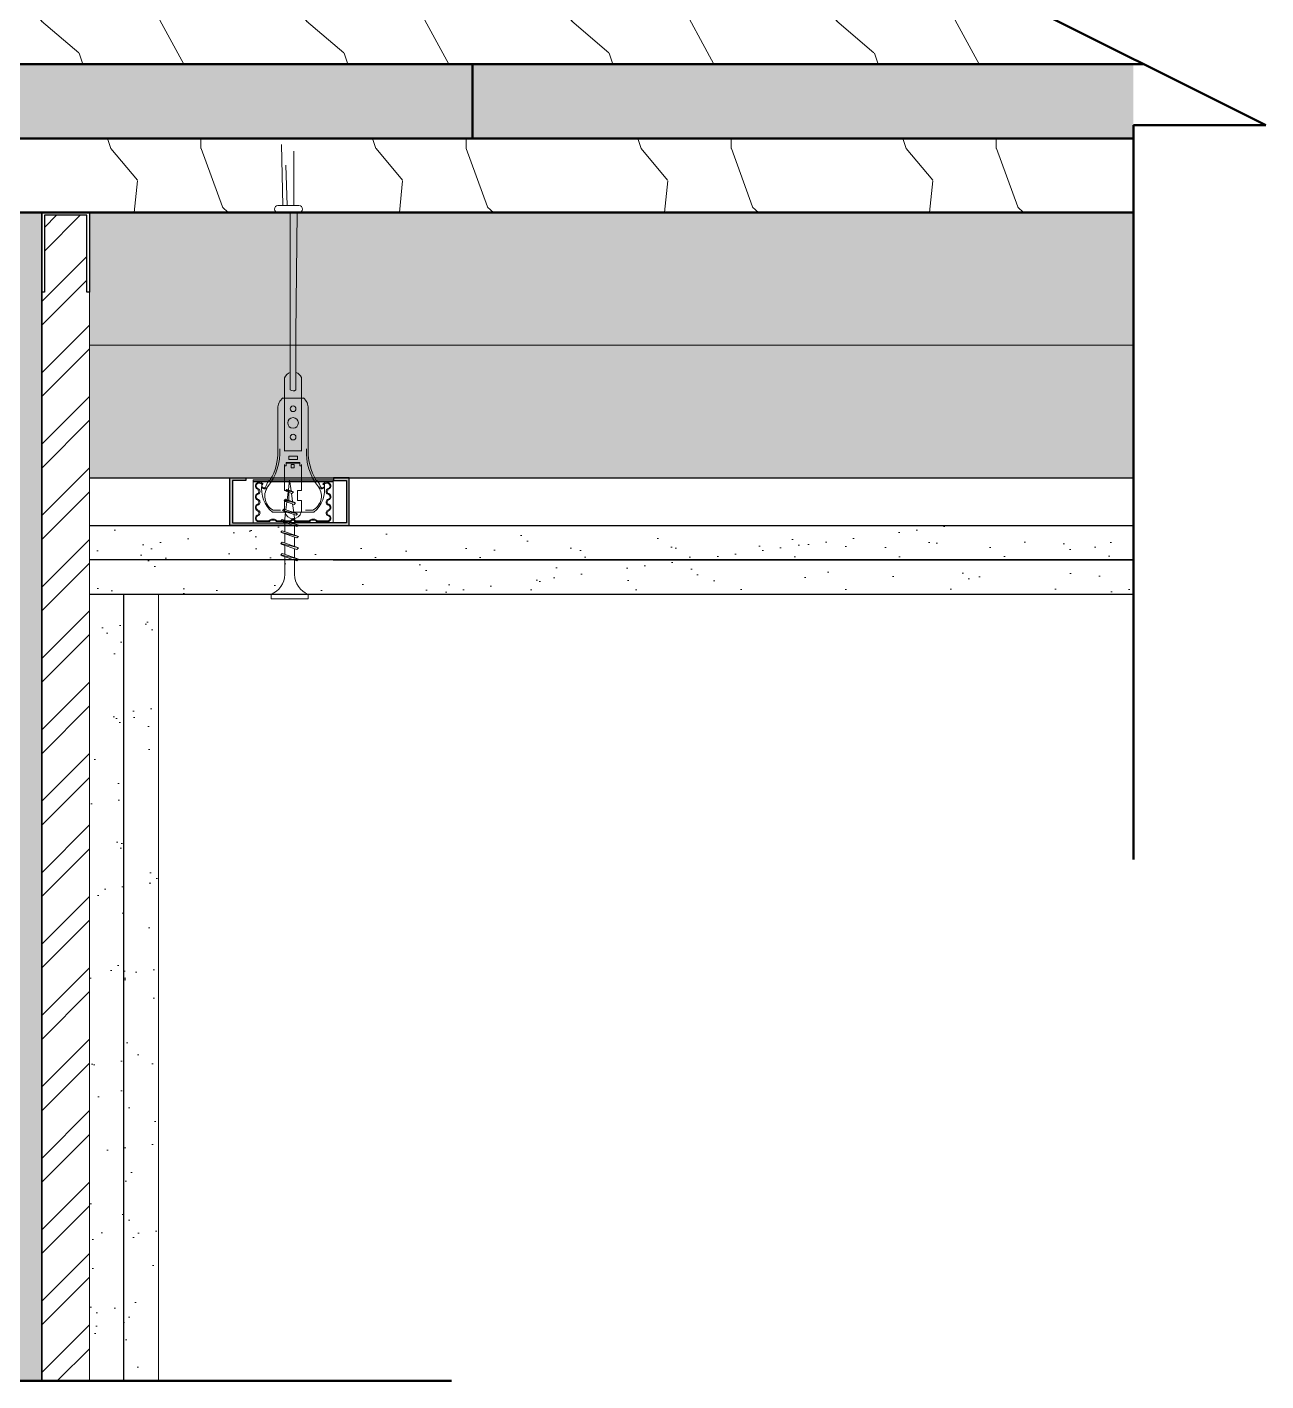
# Model space of a CAD drawing. Header units: millimetres. Extents: x 466 to 32107, y -1124 to 7826.
# Drawn here: x 24295 to 24762, y 536 to 1046 of the extents above; entities that cross this region are included whole.
import ezdxf

# ---------------------------------------------------------------- set-up
doc = ezdxf.new("R2010")
doc.units = ezdxf.units.MM
doc.linetypes.add('TRATTEGGIATA', pattern=[30, 20, -10])
for name, color, linetype, lineweight in [('001_Dark_1 20', 7, 'Continuous', 5), ('001_Dark_1 5', 7, 'Continuous', 5), ('002_Medium_1 5', 250, 'Continuous', 5), ('003_Light_1 5', 252, 'Continuous', 5), ('CLT', 7, 'Continuous', 50), ('hachures', 7, 'Continuous', 9), ('isolant', 7, 'ISOLATION', 9)]:
    doc.layers.add(name, color=color, linetype=linetype, lineweight=lineweight)
doc.layers.add('r4f', color=7, linetype='Continuous')
doc.linetypes.add('ISOLATION', pattern='A,0.00254,-2.54,[134,ltypeshp.shx,S=2.54,R=0,X=-2.54,Y=0],-5.08,[134,ltypeshp.shx,S=2.54,R=180,X=2.54,Y=0],-2.54', length=10.16254)
pattern_1 = [(108.4349, (26, 0), (-99.99984, 200.000043), [37.9473, -278.2804]), (139.3987, (14, 36), (-599.999902, 500.000042), [18.4391, -903.5154]), (136.8476, (100, 48), (-1499.99975375, 1400.0002834), [43.8634, -2149.3078]), (109.9831, (68, 78), (-299.9999454, 800.000066), [23.4094, -1147.0606]), (90, (60, 0), (-100, 100), [20, -80]), (118.4429, (60, 20), (699.9993839, -1300.0003766), [54.5894, -2674.8794]), (84.2894, (34, 68), (-100.0001315, -899.9999423), [20.0998, -984.8878]), (129.8056, (36, 88), (400.000243, -499.999806), [15.6205, -765.4045])]

# ---------------------------------------------------------------- blocks, each defined once
blk = doc.blocks.new('TN25')
at = {"layer": '002_Medium_1 5'}
for p, q in [((0, 4.25), (0, -4.25)), ((0, 4.25), (1, 4.25)), ((1, 4.25), (1, -4.25)), ((5.5, 1.12), (8.87, 1.12)), ((9.37, 1.12), (11.47, 1.12)), ((11.97, 1.12), (14.07, 1.12)), ((14.57, 1.12), (16.67, 1.12)), ((17.17, 1.12), (18.2, 1.12)), ((18.2, 1.12), (19.21, 1)), ((19.73, 0.93), (21.67, 0.69)), ((22.18, 0.63), (24.12, 0.39)), ((24.64, 0.32), (27.2, 0)), ((24.85, -0.29), (27.2, 0)), ((9.63, -1.13), (5.5, -1.13)), ((12.23, -1.13), (10.13, -1.13)), ((14.83, -1.13), (12.73, -1.13)), ((17.43, -1.13), (15.33, -1.13)), ((18.2, -1.13), (17.93, -1.13)), ((18.2, -1.13), (19.85, -0.92)), ((20.33, -0.86), (22.11, -0.64)), ((22.59, -0.58), (24.37, -0.35)), ((0, -4.25), (1, -4.25))]:
    blk.add_line(p, q, dxfattribs=at)
for centre, start, end in [((5.58, 6.04), 201.3837, 269.0609), ((5.58, -6.04), 90.9392, 158.6164)]:
    blk.add_arc(centre, 4.92, start, end, dxfattribs=at)
at = {"layer": '003_Light_1 5'}
for p, q in [((9, 2), (8.68, 1.68)), ((8.68, 1.68), (9.82, -1.69)), ((9, 2), (10, -2)), ((9, 2), (9.18, 1.68)), ((9.18, 1.68), (10.31, -1.69)), ((11.6, 2), (11.28, 1.68)), ((11.28, 1.68), (12.42, -1.69)), ((11.6, 2), (12.6, -2)), ((11.6, 2), (11.78, 1.68)), ((11.78, 1.68), (12.91, -1.69)), ((14.2, 2), (13.88, 1.68)), ((13.88, 1.68), (15.02, -1.69)), ((14.2, 2), (15.2, -2)), ((14.2, 2), (14.38, 1.68)), ((14.38, 1.68), (15.51, -1.69)), ((16.8, 2), (16.48, 1.68)), ((16.48, 1.68), (17.62, -1.69)), ((16.8, 2), (17.8, -2)), ((16.8, 2), (16.98, 1.68)), ((16.98, 1.68), (18.11, -1.69)), ((19.36, 1.79), (19.05, 1.47)), ((19.05, 1.47), (19.99, -1.33)), ((19.36, 1.79), (19.55, 1.47)), ((19.36, 1.79), (20.18, -1.65)), ((19.55, 1.47), (20.49, -1.33)), ((21.88, 1.32), (21.56, 1)), ((21.56, 1), (22.22, -0.96)), ((21.88, 1.32), (22.06, 1)), ((21.88, 1.32), (22.4, -1.28)), ((22.06, 1), (22.72, -0.96)), ((24.39, 0.85), (24.07, 0.53)), ((24.07, 0.53), (24.47, -0.63)), ((24.39, 0.85), (24.57, 0.53)), ((24.39, 0.85), (24.65, -0.95)), ((24.57, 0.53), (24.96, -0.63)), ((10, -2), (9.82, -1.69)), ((10, -2), (10.31, -1.69)), ((12.6, -2), (12.42, -1.69)), ((12.6, -2), (12.91, -1.69)), ((15.2, -2), (15.02, -1.69)), ((15.2, -2), (15.51, -1.69)), ((17.8, -2), (17.62, -1.69)), ((17.8, -2), (18.11, -1.69)), ((20.18, -1.65), (19.99, -1.33)), ((20.18, -1.65), (20.49, -1.33)), ((22.4, -1.28), (22.22, -0.96)), ((22.4, -1.28), (22.72, -0.96)), ((24.65, -0.95), (24.47, -0.63)), ((24.65, -0.95), (24.96, -0.63))]:
    blk.add_line(p, q, dxfattribs=at)

msp = doc.modelspace()

# ---------------------------------------------------------------- hatches: boundary and pattern name
at = {"layer": 'hachures', "true_color": 0xffff80}
h = msp.add_hatch(color=51, dxfattribs=at)
h.dxf.hatch_style = 1
h.paths.add_polyline_path([(24105.52, 1806.93), (24065.02, 1725.93), (24065.02, 1775.93), (24005.52, 1775.93), (24005.52, 1116.36), (24105.52, 1116.36)])
h.paths.add_polyline_path([(24105.52, 976.36), (24005.52, 976.36), (24005.52, 931.36), (24005.52, 535.63), (24105.52, 535.63)])
h.paths.add_polyline_path([(24300.52, 976.36), (24200.52, 976.36), (24200.52, 535.63), (24300.52, 535.63)])
h.paths.add_polyline_path([(23987.52, 976.36), (23527, 976.36), (23527, 876.36), (23987.52, 876.36)])
h.paths.add_polyline_path([(24712.28, 976.36), (24318.52, 976.36), (24318.52, 876.36), (24377.52, 876.36), (24712.28, 876.36)])
h.paths.add_polyline_path([(24163.02, 1116.36), (24143.02, 1116.36), (24143.02, 976.36), (24163.02, 976.36)])
h.paths.add_polyline_path([(24712.28, 1166.36), (24200.52, 1166.36), (24200.52, 1116.36), (24712.28, 1116.36)])
h.paths.add_polyline_path([(23961.52, 1166.36), (23527, 1166.36), (23527, 1116.36), (23961.52, 1116.36)])
at = {"layer": 'hachures', "true_color": 0xaf804f}
h = msp.add_hatch(color=45, dxfattribs=at)
h.dxf.hatch_style = 1
h.paths.add_polyline_path([(23843.02, 1088.36), (23543.02, 1088.36), (23543.02, 1060.36), (23843.02, 1060.36)])
h.paths.add_polyline_path([(23843.02, 1032.36), (23543.02, 1032.36), (23543.02, 1026.35), (23577, 1009.36), (23543.02, 1009.36), (23543.02, 1004.36), (23843.02, 1004.36)])
h.paths.add_polyline_path([(23543.02, 1009.36), (23527, 1009.36), (23527, 1004.36), (23543.02, 1004.36)])
h.paths.add_polyline_path([(23543.02, 1032.36), (23531, 1032.36), (23543.02, 1026.35)])
h.paths.add_polyline_path([(24712.28, 1032.36), (24463.02, 1032.36), (24463.02, 1004.36), (24712.28, 1004.36)])
h.paths.add_polyline_path([(24712.28, 1088.36), (24463.02, 1088.36), (24463.02, 1060.36), (24712.28, 1060.36)])
at = {"layer": 'hachures'}
h = msp.add_hatch(dxfattribs=at)
h.set_pattern_fill('WOOD2', scale=100, pattern_type=2)
h.set_pattern_definition(pattern_1)
h.paths.add_polyline_path([(24163.02, 1060.36), (24712.28, 1060.36), (24712.28, 1059.36), (24662.28, 1059.36), (24712.28, 1034.36), (24716.28, 1032.36), (24712.28, 1032.36), (24163.02, 1032.36)])
at = {"layer": 'hachures', "true_color": 0xaf804f}
h = msp.add_hatch(color=45, dxfattribs=at)
h.dxf.hatch_style = 1
h.paths.add_polyline_path([(24463.02, 1032.36), (24163.02, 1032.36), (24163.02, 1004.36), (24463.02, 1004.36)])
at = {"layer": 'hachures'}
h = msp.add_hatch(dxfattribs=at)
h.set_pattern_fill('WOOD2', scale=100, pattern_type=2)
h.set_pattern_definition(pattern_1)
h.paths.add_polyline_path([(24163.02, 1004.36), (24712.28, 1004.36), (24712.28, 976.36), (24163.02, 976.36)])
h = msp.add_hatch(dxfattribs=at)
h.set_pattern_fill('ANSI32', color=0, scale=2)
h.paths.add_polyline_path([(24005.52, 976.36), (23987.52, 976.36), (23987.52, 535.63), (24005.52, 535.63)])
h.paths.add_polyline_path([(24318.52, 946.36), (24317.52, 946.36), (24317.52, 975.36), (24301.52, 975.36), (24301.52, 946.36), (24300.52, 946.36), (24300.52, 931.36), (24300.52, 535.63), (24318.52, 535.63)])
h = msp.add_hatch(color=7, dxfattribs=at)
h.dxf.hatch_style = 1
h.paths.add_polyline_path([(24372.52, 875.36), (24377.52, 875.36), (24377.52, 876.36), (24371.52, 876.36), (24371.52, 858.36), (24416.52, 858.36), (24416.52, 876.36), (24410.52, 876.36), (24410.52, 875.36), (24415.52, 875.36), (24415.52, 859.36), (24394.02, 859.36), (24372.52, 859.36)])
h = msp.add_hatch(dxfattribs=at)
h.set_pattern_fill('AR-SAND', color=256, scale=0.5)
h.set_pattern_definition([(37.5, (7856.617, -135.146), (-0.800016, 24.470662), [0, -19.304, 0, -21.59, 0, -20.6375]), (7.5, (7856.617, -135.146), (22.476164, 35.841255), [0, -10.414, 0, -17.399, 0, -6.6675]), (327.5, (7840.996, -135.146), (39.549619, 0.07186), [0, -6.35, 0, -22.86, 0, -29.845]), (317.5, (7840.996, -135.146), (38.17782, 11.146466), [0, -3.175, 0, -14.986, 0, -17.145])])
h.paths.add_polyline_path([(24712.28, 845.36), (24318.52, 845.36), (24318.52, 832.36), (24712.28, 832.36)])
h.paths.add_polyline_path([(24712.28, 858.36), (24318.52, 858.36), (24318.52, 845.36), (24712.28, 845.36)])
h = msp.add_hatch(dxfattribs=at)
h.set_pattern_fill('AR-SAND', scale=0.5)
h.set_pattern_definition([(37.5, (7829.617, -135.146), (-0.800016, 24.470662), [0, -19.304, 0, -21.59, 0, -20.6375]), (7.5, (7829.617, -135.146), (22.476164, 35.841255), [0, -10.414, 0, -17.399, 0, -6.6675]), (327.5, (7813.996, -135.146), (39.549619, 0.07186), [0, -6.35, 0, -22.86, 0, -29.845]), (317.5, (7813.996, -135.146), (38.17782, 11.146466), [0, -3.175, 0, -14.986, 0, -17.145])])
h.paths.add_polyline_path([(24318.52, 535.63), (24344.52, 535.63), (24344.52, 832.36), (24318.52, 832.36)])

# ---------------------------------------------------------------- linework, layer by layer
for p, q in [((24255.52, 976.36), (24300.52, 976.36)), ((24300.52, 976.36), (24300.52, 535.63)), ((24300.52, 535.63), (24300.52, 976.36)), ((24300.52, 931.36), (24300.52, 976.36)), ((24300.52, 946.36), (24300.52, 976.36)), ((24300.52, 976.36), (24318.52, 976.36)), ((24363.52, 976.36), (24318.52, 976.36)), ((24318.52, 976.36), (24318.52, 946.36)), ((24317.52, 975.36), (24301.52, 975.36)), ((24301.52, 975.36), (24301.52, 946.36)), ((24317.52, 946.36), (24317.52, 975.36)), ((24301.52, 946.36), (24300.52, 946.36)), ((24318.52, 946.36), (24317.52, 946.36)), ((24318.52, 876.36), (24712.28, 876.36)), ((24371.52, 876.36), (24377.52, 876.36)), ((24371.52, 858.36), (24371.52, 876.36)), ((24377.52, 875.36), (24372.52, 875.36)), ((24372.52, 875.36), (24372.52, 859.36)), ((24377.52, 876.36), (24377.52, 875.36)), ((24416.52, 876.36), (24410.52, 876.36)), ((24410.52, 876.36), (24410.52, 875.36)), ((24410.52, 875.36), (24415.52, 875.36)), ((24415.52, 875.36), (24415.52, 859.36)), ((24416.52, 858.36), (24416.52, 876.36)), ((24318.52, 858.36), (24712.28, 858.36)), ((24394.02, 858.36), (24371.52, 858.36)), ((24372.52, 859.36), (24394.02, 859.36)), ((24415.52, 859.36), (24394.02, 859.36)), ((24394.02, 858.36), (24416.52, 858.36)), ((24712.28, 845.36), (24318.52, 845.36)), ((24410.38, 845.36), (24712.28, 845.36)), ((24712.28, 832.36), (24318.52, 832.36)), ((24331.52, 535.63), (24331.52, 832.36))]:
    msp.add_line(p, q)
at = {"layer": '001_Dark_1 20'}
for p, q in [((24391.51, 979), (24390.91, 1002.12)), ((24395.57, 999.49), (24395.57, 979)), ((24392.63, 994.23), (24393.03, 979))]:
    msp.add_line(p, q, dxfattribs=at)
at = {"layer": '001_Dark_1 5'}
msp.add_line((24712.28, 876.36), (24416.52, 876.36), dxfattribs=at)
at = {"layer": '002_Medium_1 5'}
for p, q in [((24397.55, 979), (24389.62, 979)), ((24397.55, 976.36), (24389.62, 976.36)), ((24394.25, 976.36), (24394.25, 930.78)), ((24396.89, 976.36), (24396.38, 930.78))]:
    msp.add_line(p, q, dxfattribs=at)
at = {"layer": '002_Medium_1 5', "linetype": 'ByBlock'}
for p, q in [((24394.25, 909.45), (24394.25, 930.78)), ((24396.38, 909.45), (24396.38, 930.78)), ((24392.11, 906.43), (24392.11, 914.02)), ((24398.51, 906.43), (24398.51, 914.15)), ((24399.21, 906.43), (24391.42, 906.43)), ((24389.56, 902.5), (24389.6, 885.59)), ((24401.07, 902.5), (24401.03, 885.59)), ((24393.66, 883.2), (24393.66, 884.48)), ((24393.66, 884.48), (24396.95, 884.48)), ((24396.95, 884.48), (24396.95, 883.2)), ((24392.11, 881.4), (24392.11, 871.58)), ((24392.77, 880.83), (24392.11, 880.83)), ((24397.84, 882.14), (24392.77, 882.14)), ((24397.84, 882.14), (24392.77, 882.14)), ((24392.77, 882.14), (24392.77, 880.83)), ((24397.84, 881.79), (24392.77, 881.79)), ((24396.95, 883.2), (24393.66, 883.2)), ((24394.61, 880.14), (24394.61, 881.4)), ((24394.61, 881.4), (24395.77, 881.4)), ((24395.77, 880.14), (24394.61, 880.14)), ((24395.77, 881.4), (24395.77, 880.14)), ((24397.84, 882.14), (24397.84, 880.83)), ((24397.84, 880.83), (24398.5, 880.83)), ((24398.5, 881.4), (24398.5, 871.58)), ((24380.21, 875.58), (24380.21, 859.58)), ((24410.41, 875.58), (24380.21, 875.58)), ((24410.41, 875.05), (24380.21, 875.05)), ((24410.41, 874.78), (24380.21, 874.78)), ((24383.51, 873.31), (24383.51, 873.82)), ((24406.76, 873.65), (24406.52, 873.99)), ((24407.11, 873.31), (24407.11, 873.82)), ((24410.41, 875.58), (24410.4, 859.58)), ((24392.11, 871.58), (24393.66, 871.58)), ((24393.66, 871.58), (24393.66, 867.8)), ((24398.5, 871.58), (24396.95, 871.58)), ((24396.95, 871.58), (24396.95, 867.8)), ((24392.11, 863.32), (24387.52, 863.32)), ((24387.82, 864.16), (24390.59, 864.16)), ((24393.66, 867.8), (24392.11, 867.8)), ((24392.11, 867.8), (24392.11, 863.32)), ((24396.95, 867.8), (24398.5, 867.8)), ((24398.5, 867.8), (24398.5, 863.32)), ((24403.18, 863.32), (24398.5, 863.32)), ((24402.79, 864.16), (24400.03, 864.16)), ((24386.45, 859.79), (24381.85, 859.79)), ((24386.23, 860.08), (24382.14, 860.08)), ((24386.23, 860.08), (24383.04, 860.08)), ((24388.25, 860.68), (24387.15, 860.68)), ((24387.2, 860.36), (24388.25, 860.36)), ((24394.55, 859.79), (24389, 859.79)), ((24394.33, 860.08), (24389.22, 860.08)), ((24394.33, 860.08), (24391.14, 860.08)), ((24396.06, 859.79), (24401.61, 859.79)), ((24396.28, 860.08), (24399.47, 860.08)), ((24396.28, 860.08), (24401.39, 860.08)), ((24402.36, 860.68), (24403.46, 860.68)), ((24403.41, 860.36), (24402.36, 860.36)), ((24404.17, 859.79), (24408.76, 859.79)), ((24404.39, 860.08), (24407.58, 860.08)), ((24404.39, 860.08), (24408.47, 860.08))]:
    msp.add_line(p, q, dxfattribs=at)
at = {"layer": '002_Medium_1 5', "linetype": 'TRATTEGGIATA'}
for p, q in [((24392.11, 906.43), (24392.11, 881.4)), ((24398.51, 906.43), (24398.49, 881.4)), ((24398.5, 886.47), (24392.11, 886.47)), ((24398.5, 886.47), (24392.11, 886.47)), ((24398.5, 863.32), (24392.11, 863.32))]:
    msp.add_line(p, q, dxfattribs=at)
at = {"layer": '002_Medium_1 5'}
for centre, start, end in [((24389.62, 977.68), 90, 270), ((24397.55, 977.68), 270, 90)]:
    msp.add_arc(centre, 1.32, start, end, dxfattribs=at)
at = {"layer": '002_Medium_1 5', "linetype": 'ByBlock'}
for centre, radius, start, end in [((24395.34, 912.81), 3.44, 108.4996, 159.5561), ((24395.34, 912.81), 3.44, 22.4825, 72.397), ((24395.34, 910.82), 1.72, 230.6048, 307.2221), ((24394.64, 902.5), 5.08, 129.0892, 180), ((24395.99, 902.5), 5.08, 0, 50.9108), ((24369.41, 885.99), 20.9, 321.1121, 3.5941), ((24369.42, 885.99), 20.17, 328.9562, 1.3861), ((24421.21, 885.99), 20.9, 176.4059, 218.8879), ((24421.21, 885.99), 20.17, 178.6139, 211.0438), ((24382.39, 873.26), 1.31, 86.1598, 249.718), ((24382.39, 873.26), 1.03, 86.1598, 251.0766), ((24382.39, 872.29), 2.41, 44.9708, 92.0859), ((24382.39, 872.29), 2, 42.956, 92.0859), ((24394.98, 872.17), 11.58, 171.8387, 229.8879), ((24390.59, 869.44), 5.96, 138.3419, 242.3393), ((24389.23, 872.12), 4.29, 126.1356, 163.8761), ((24400.03, 869.44), 5.96, 297.6607, 41.6581), ((24395.65, 872.12), 11.58, 310.5547, 8.1613), ((24401.39, 872.12), 4.29, 16.1239, 53.8644), ((24408.23, 872.29), 2.41, 87.9141, 135.0292), ((24408.23, 872.29), 2, 87.9141, 137.044), ((24408.23, 873.26), 1.31, 290.282, 93.8402), ((24408.23, 873.26), 1.03, 288.9234, 93.8402), ((24382.39, 869.2), 1.31, 94.9858, 249.718), ((24382.39, 869.2), 1.03, 86.1598, 251.0766), ((24381.79, 871.17), 0.685, 314.9503, 77.9276), ((24381.79, 871.17), 1.08, 307.553, 81.0922), ((24384.49, 873.58), 1.38, 223.3801, 329.5797), ((24384.31, 873.31), 0.799, 180, 0), ((24406.12, 873.58), 1.38, 210.4203, 316.6199), ((24406.31, 873.31), 0.799, 180, 0), ((24408.82, 871.17), 1.08, 98.9078, 232.447), ((24408.82, 871.17), 0.685, 102.0724, 225.0497), ((24408.23, 869.2), 1.03, 288.9234, 93.8402), ((24408.23, 869.2), 1.31, 290.282, 85.0142), ((24382.39, 865.14), 1.31, 94.9858, 249.718), ((24382.39, 865.14), 1.03, 86.1598, 251.0766), ((24381.79, 867.11), 0.685, 314.9503, 77.9276), ((24381.79, 863.05), 0.685, 314.9503, 77.9276), ((24381.79, 867.11), 1.08, 307.553, 81.0922), ((24381.79, 863.05), 1.08, 307.553, 81.0922), ((24395.31, 875.58), 14.21, 239.4571, 239.6716), ((24395.31, 864.16), 3.19, 195.267, 344.733), ((24408.82, 867.11), 1.08, 98.9078, 232.447), ((24408.82, 863.05), 1.08, 98.9078, 232.447), ((24408.82, 867.11), 0.685, 102.0724, 225.0497), ((24408.82, 863.05), 0.685, 102.0724, 225.0497), ((24408.23, 865.14), 1.03, 288.9234, 93.8402), ((24408.23, 865.14), 1.31, 290.282, 85.0142), ((24382.39, 861.07), 1.31, 98.826, 246.0497), ((24382.39, 861.07), 1.03, 90, 254.9168), ((24387.2, 859.58), 1.09, 87.6376, 152.8297), ((24387.2, 859.58), 0.779, 90, 164.9168), ((24388.25, 859.58), 1.09, 27.1703, 92.3624), ((24388.25, 859.58), 0.779, 15.0832, 90), ((24395.31, 859.58), 1.09, 27.1703, 180), ((24395.3, 859.58), 1.09, 0, 152.8297), ((24395.31, 859.58), 0.779, 15.0832, 180), ((24395.3, 859.58), 0.779, 0, 164.9168), ((24402.36, 859.58), 1.09, 87.6376, 152.8297), ((24402.36, 859.58), 0.779, 90, 164.9168), ((24403.41, 859.58), 1.09, 27.1703, 92.3624), ((24403.41, 859.58), 0.779, 15.0832, 90), ((24408.23, 861.07), 1.03, 285.0832, 90), ((24408.23, 861.07), 1.31, 293.9503, 81.174)]:
    msp.add_arc(centre, radius, start, end, dxfattribs=at)
at = {"layer": '003_Light_1 5', "linetype": 'ByBlock'}
for centre, radius in [((24395.31, 897.03), 2.01), ((24395.31, 902.36), 1.07), ((24395.31, 891.69), 1.07)]:
    msp.add_circle(centre, radius, dxfattribs=at)
at = {"layer": 'CLT'}
for p, q in [((24662.28, 1059.36), (24762.28, 1009.36)), ((24716.28, 1032.36), (24163.02, 1032.36)), ((24463.02, 1032.36), (24463.02, 1004.36)), ((24712.28, 1009.36), (24712.28, 832.36)), ((24712.28, 1009.36), (24762.28, 1009.36)), ((24163.02, 1004.36), (24712.28, 1004.36)), ((24163.02, 976.36), (24712.28, 976.36)), ((24712.28, 832.36), (24712.28, 732.36)), ((24178.02, 535.63), (24355.02, 535.63)), ((24355.02, 535.63), (24455.02, 535.63))]:
    msp.add_line(p, q, dxfattribs=at)
at = {"layer": 'hachures'}
for points in [[(24318.52, 535.63), (24318.52, 976.36)], [(24331.52, 535.63), (24331.52, 832.36)], [(24344.52, 832.36), (24344.52, 535.63)]]:
    msp.add_lwpolyline(points, dxfattribs=at)
at = {"layer": 'isolant', "ltscale": 4.8}
msp.add_line((24318.52, 926.36), (24712.28, 926.36), dxfattribs=at)
at = {"layer": 'r4f', "linetype": 'ByBlock'}
msp.add_lwpolyline([(24408.14, 874.7), (24408.14, 874.7)], close=True, dxfattribs=at)

# ---------------------------------------------------------------- block references
at = {"layer": '002_Medium_1 5', "xscale": -1.651541787403493, "yscale": 1.651541787403493, "zscale": 1.651541787403493, "rotation": 270}
msp.add_blockref('TN25', (24394.02, 830.71), dxfattribs=at)

doc.saveas('drawing.dxf')
